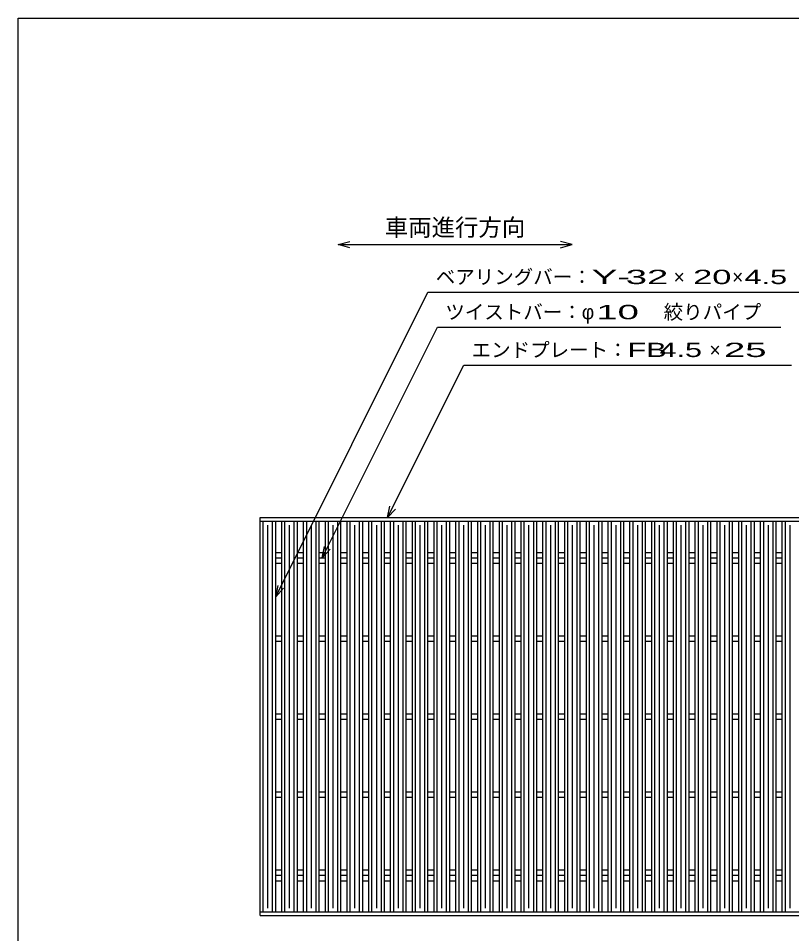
# Model space of a CAD drawing. Units: millimetres, scale not verified. Extents: x -1820 to 1736, y -1282 to 1048.
# Drawn here: x -1724 to -732, y -125 to 1048 of the extents above; entities that cross this region are included whole.
import ezdxf
from ezdxf.enums import TextEntityAlignment as Align

# ---------------------------------------------------------------- set-up
doc = ezdxf.new("R2010")
doc.units = ezdxf.units.MM
doc.header["$LTSCALE"] = 10
for name, color, linetype, lineweight in [('CADPAC_LAYER_0000', 150, 'Continuous', 25), ('CADPAC_LAYER_0016', 3, 'Continuous', 25), ('CADPAC_LAYER_0022', 2, 'Continuous', 25)]:
    doc.layers.add(name, color=color, linetype=linetype, lineweight=lineweight)
doc.styles.add('ベクトル', font='')
doc.styles.get('ベクトル').set_extended_font_data('ベクトル')

msp = doc.modelspace()

# ---------------------------------------------------------------- linework, layer by layer
at = {"layer": 'CADPAC_LAYER_0000'}
for p, q in [((-1724, -1151.5), (-1724, 1048.5)), ((-1724, 1048.5), (1736, 1048.5))]:
    msp.add_line(p, q, dxfattribs=at)
at = {"layer": 'CADPAC_LAYER_0016'}
for p, q in [((-1414, 408.5), (-418, 408.5)), ((-1414, 404), (-1414, 408.5)), ((-1414, 404), (-418, 404)), ((-1414, -97), (-1414, 404)), ((-1414, 404), (-1394, 404)), ((-1410, -97), (-1410, 404)), ((-1404, -92), (-1404, 399)), ((-1398, -97), (-1398, 404)), ((-1394, -97), (-1394, 404)), ((-1386.1, -97), (-1386.1, 404)), ((-1386.1, 404), (-1366.1, 404)), ((-1382.1, -97), (-1382.1, 404)), ((-1376.1, -92), (-1376.1, 399)), ((-1370.1, -97), (-1370.1, 404)), ((-1366.1, -97), (-1366.1, 404)), ((-1358.2, -97), (-1358.2, 404)), ((-1358.2, 404), (-1338.2, 404)), ((-1354.2, -97), (-1354.2, 404)), ((-1348.2, -92), (-1348.2, 399)), ((-1342.2, -97), (-1342.2, 404)), ((-1338.2, -97), (-1338.2, 404)), ((-1330.3, -97), (-1330.3, 404)), ((-1330.3, 404), (-1310.3, 404)), ((-1326.3, -97), (-1326.3, 404)), ((-1320.3, -92), (-1320.3, 399)), ((-1314.3, -97), (-1314.3, 404)), ((-1310.3, -97), (-1310.3, 404)), ((-1302.4, -97), (-1302.4, 404)), ((-1302.4, 404), (-1282.4, 404)), ((-1298.4, -97), (-1298.4, 404)), ((-1292.4, -92), (-1292.4, 399)), ((-1286.4, -97), (-1286.4, 404)), ((-1282.4, -97), (-1282.4, 404)), ((-1274.5, -97), (-1274.5, 404)), ((-1274.5, 404), (-1254.5, 404)), ((-1270.5, -97), (-1270.5, 404)), ((-1264.5, -92), (-1264.5, 399)), ((-1258.5, -97), (-1258.5, 404)), ((-1254.5, -97), (-1254.5, 404)), ((-1246.6, -97), (-1246.6, 404)), ((-1246.6, 404), (-1226.6, 404)), ((-1242.6, -97), (-1242.6, 404)), ((-1236.6, -92), (-1236.6, 399)), ((-1230.6, -97), (-1230.6, 404)), ((-1226.6, -97), (-1226.6, 404)), ((-1218.7, -97), (-1218.7, 404)), ((-1218.7, 404), (-1198.7, 404)), ((-1214.7, -97), (-1214.7, 404)), ((-1208.7, -92), (-1208.7, 399)), ((-1202.7, -97), (-1202.7, 404)), ((-1198.7, -97), (-1198.7, 404)), ((-1190.8, -97), (-1190.8, 404)), ((-1190.8, 404), (-1170.8, 404)), ((-1186.8, -97), (-1186.8, 404)), ((-1180.8, -92), (-1180.8, 399)), ((-1174.8, -97), (-1174.8, 404)), ((-1170.8, -97), (-1170.8, 404)), ((-1162.9, -97), (-1162.9, 404)), ((-1162.9, 404), (-1142.9, 404)), ((-1158.9, -97), (-1158.9, 404)), ((-1152.9, -92), (-1152.9, 399)), ((-1146.9, -97), (-1146.9, 404)), ((-1142.9, -97), (-1142.9, 404)), ((-1135, -97), (-1135, 404)), ((-1135, 404), (-1115, 404)), ((-1131, -97), (-1131, 404)), ((-1125, -92), (-1125, 399)), ((-1119, -97), (-1119, 404)), ((-1115, -97), (-1115, 404)), ((-1107.1, -97), (-1107.1, 404)), ((-1107.1, 404), (-1087.1, 404)), ((-1103.1, -97), (-1103.1, 404)), ((-1097.1, -92), (-1097.1, 399)), ((-1091.1, -97), (-1091.1, 404)), ((-1087.1, -97), (-1087.1, 404)), ((-1079.2, -97), (-1079.2, 404)), ((-1079.2, 404), (-1059.2, 404)), ((-1075.2, -97), (-1075.2, 404)), ((-1069.2, -92), (-1069.2, 399)), ((-1063.2, -97), (-1063.2, 404)), ((-1059.2, -97), (-1059.2, 404)), ((-1051.3, -97), (-1051.3, 404)), ((-1051.3, 404), (-1031.3, 404)), ((-1047.3, -97), (-1047.3, 404)), ((-1041.3, -92), (-1041.3, 399)), ((-1035.3, -97), (-1035.3, 404)), ((-1031.3, -97), (-1031.3, 404)), ((-1023.4, -97), (-1023.4, 404)), ((-1023.4, 404), (-1003.4, 404)), ((-1019.4, -97), (-1019.4, 404)), ((-1013.4, -92), (-1013.4, 399)), ((-1007.4, -97), (-1007.4, 404)), ((-1003.4, -97), (-1003.4, 404)), ((-995.5, -97), (-995.5, 404)), ((-995.5, 404), (-975.5, 404)), ((-991.5, -97), (-991.5, 404)), ((-985.5, -92), (-985.5, 399)), ((-979.5, -97), (-979.5, 404)), ((-975.5, -97), (-975.5, 404)), ((-967.6, -97), (-967.6, 404)), ((-967.6, 404), (-947.6, 404)), ((-963.6, -97), (-963.6, 404)), ((-957.6, -92), (-957.6, 399)), ((-951.6, -97), (-951.6, 404)), ((-947.6, -97), (-947.6, 404)), ((-939.7, -97), (-939.7, 404)), ((-939.7, 404), (-919.7, 404)), ((-935.7, -97), (-935.7, 404)), ((-929.7, -92), (-929.7, 399)), ((-923.7, -97), (-923.7, 404)), ((-919.7, -97), (-919.7, 404)), ((-911.8, -97), (-911.8, 404)), ((-911.8, 404), (-891.8, 404)), ((-907.8, -97), (-907.8, 404)), ((-901.8, -92), (-901.8, 399)), ((-895.8, -97), (-895.8, 404)), ((-891.8, -97), (-891.8, 404)), ((-883.9, -97), (-883.9, 404)), ((-883.9, 404), (-863.9, 404)), ((-879.9, -97), (-879.9, 404)), ((-873.9, -92), (-873.9, 399)), ((-867.9, -97), (-867.9, 404)), ((-863.9, -97), (-863.9, 404)), ((-856, -97), (-856, 404)), ((-856, 404), (-836, 404)), ((-852, -97), (-852, 404)), ((-846, -92), (-846, 399)), ((-840, -97), (-840, 404)), ((-836, -97), (-836, 404)), ((-828.1, -97), (-828.1, 404)), ((-828.1, 404), (-808.1, 404)), ((-824.1, -97), (-824.1, 404)), ((-818.1, -92), (-818.1, 399)), ((-812.1, -97), (-812.1, 404)), ((-808.1, -97), (-808.1, 404)), ((-800.2, -97), (-800.2, 404)), ((-800.2, 404), (-780.2, 404)), ((-796.2, -97), (-796.2, 404)), ((-790.2, -92), (-790.2, 399)), ((-784.2, -97), (-784.2, 404)), ((-780.2, -97), (-780.2, 404)), ((-772.3, -97), (-772.3, 404)), ((-772.3, 404), (-752.3, 404)), ((-768.3, -97), (-768.3, 404)), ((-762.3, -92), (-762.3, 399)), ((-756.3, -97), (-756.3, 404)), ((-752.3, -97), (-752.3, 404)), ((-744.4, -97), (-744.4, 404)), ((-744.4, 404), (-724.4, 404)), ((-740.4, -97), (-740.4, 404)), ((-734.4, -92), (-734.4, 399)), ((-1394, 364), (-1386.1, 364)), ((-1366.1, 364), (-1358.2, 364)), ((-1338.2, 364), (-1330.3, 364)), ((-1310.3, 364), (-1302.4, 364)), ((-1282.4, 364), (-1274.5, 364)), ((-1254.5, 364), (-1246.6, 364)), ((-1226.6, 364), (-1218.7, 364)), ((-1198.7, 364), (-1190.8, 364)), ((-1170.8, 364), (-1162.9, 364)), ((-1142.9, 364), (-1135, 364)), ((-1115, 364), (-1107.1, 364)), ((-1087.1, 364), (-1079.2, 364)), ((-1059.2, 364), (-1051.3, 364)), ((-1031.3, 364), (-1023.4, 364)), ((-1003.4, 364), (-995.5, 364)), ((-975.5, 364), (-967.6, 364)), ((-947.6, 364), (-939.7, 364)), ((-919.7, 364), (-911.8, 364)), ((-891.8, 364), (-883.9, 364)), ((-863.9, 364), (-856, 364)), ((-836, 364), (-828.1, 364)), ((-808.1, 364), (-800.2, 364)), ((-780.2, 364), (-772.3, 364)), ((-752.3, 364), (-744.4, 364)), ((-1394, 357), (-1386.1, 357)), ((-1366.1, 357), (-1358.2, 357)), ((-1338.2, 357), (-1330.3, 357)), ((-1310.3, 357), (-1302.4, 357)), ((-1282.4, 357), (-1274.5, 357)), ((-1254.5, 357), (-1246.6, 357)), ((-1226.6, 357), (-1218.7, 357)), ((-1198.7, 357), (-1190.8, 357)), ((-1170.8, 357), (-1162.9, 357)), ((-1142.9, 357), (-1135, 357)), ((-1115, 357), (-1107.1, 357)), ((-1087.1, 357), (-1079.2, 357)), ((-1059.2, 357), (-1051.3, 357)), ((-1031.3, 357), (-1023.4, 357)), ((-1003.4, 357), (-995.5, 357)), ((-975.5, 357), (-967.6, 357)), ((-947.6, 357), (-939.7, 357)), ((-919.7, 357), (-911.8, 357)), ((-891.8, 357), (-883.9, 357)), ((-863.9, 357), (-856, 357)), ((-836, 357), (-828.1, 357)), ((-808.1, 357), (-800.2, 357)), ((-780.2, 357), (-772.3, 357)), ((-752.3, 357), (-744.4, 357)), ((-1394, 350), (-1386.1, 350)), ((-1366.1, 350), (-1358.2, 350)), ((-1338.2, 350), (-1330.3, 350)), ((-1310.3, 350), (-1302.4, 350)), ((-1282.4, 350), (-1274.5, 350)), ((-1254.5, 350), (-1246.6, 350)), ((-1226.6, 350), (-1218.7, 350)), ((-1198.7, 350), (-1190.8, 350)), ((-1170.8, 350), (-1162.9, 350)), ((-1142.9, 350), (-1135, 350)), ((-1115, 350), (-1107.1, 350)), ((-1087.1, 350), (-1079.2, 350)), ((-1059.2, 350), (-1051.3, 350)), ((-1031.3, 350), (-1023.4, 350)), ((-1003.4, 350), (-995.5, 350)), ((-975.5, 350), (-967.6, 350)), ((-947.6, 350), (-939.7, 350)), ((-919.7, 350), (-911.8, 350)), ((-891.8, 350), (-883.9, 350)), ((-863.9, 350), (-856, 350)), ((-836, 350), (-828.1, 350)), ((-808.1, 350), (-800.2, 350)), ((-780.2, 350), (-772.3, 350)), ((-752.3, 350), (-744.4, 350)), ((-1394, 257), (-1386.1, 257)), ((-1394, 250), (-1386.1, 250)), ((-1366.1, 257), (-1358.2, 257)), ((-1366.1, 250), (-1358.2, 250)), ((-1338.2, 257), (-1330.3, 257)), ((-1338.2, 250), (-1330.3, 250)), ((-1310.3, 257), (-1302.4, 257)), ((-1310.3, 250), (-1302.4, 250)), ((-1282.4, 257), (-1274.5, 257)), ((-1282.4, 250), (-1274.5, 250)), ((-1254.5, 257), (-1246.6, 257)), ((-1254.5, 250), (-1246.6, 250)), ((-1226.6, 257), (-1218.7, 257)), ((-1226.6, 250), (-1218.7, 250)), ((-1198.7, 257), (-1190.8, 257)), ((-1198.7, 250), (-1190.8, 250)), ((-1170.8, 257), (-1162.9, 257)), ((-1170.8, 250), (-1162.9, 250)), ((-1142.9, 257), (-1135, 257)), ((-1142.9, 250), (-1135, 250)), ((-1115, 257), (-1107.1, 257)), ((-1115, 250), (-1107.1, 250)), ((-1087.1, 257), (-1079.2, 257)), ((-1087.1, 250), (-1079.2, 250)), ((-1059.2, 257), (-1051.3, 257)), ((-1059.2, 250), (-1051.3, 250)), ((-1031.3, 257), (-1023.4, 257)), ((-1031.3, 250), (-1023.4, 250)), ((-1003.4, 257), (-995.5, 257)), ((-1003.4, 250), (-995.5, 250)), ((-975.5, 257), (-967.6, 257)), ((-975.5, 250), (-967.6, 250)), ((-947.6, 257), (-939.7, 257)), ((-947.6, 250), (-939.7, 250)), ((-919.7, 257), (-911.8, 257)), ((-919.7, 250), (-911.8, 250)), ((-891.8, 257), (-883.9, 257)), ((-891.8, 250), (-883.9, 250)), ((-863.9, 257), (-856, 257)), ((-863.9, 250), (-856, 250)), ((-836, 257), (-828.1, 257)), ((-836, 250), (-828.1, 250)), ((-808.1, 257), (-800.2, 257)), ((-808.1, 250), (-800.2, 250)), ((-780.2, 257), (-772.3, 257)), ((-780.2, 250), (-772.3, 250)), ((-752.3, 257), (-744.4, 257)), ((-752.3, 250), (-744.4, 250)), ((-1394, 157), (-1386.1, 157)), ((-1366.1, 157), (-1358.2, 157)), ((-1338.2, 157), (-1330.3, 157)), ((-1310.3, 157), (-1302.4, 157)), ((-1282.4, 157), (-1274.5, 157)), ((-1254.5, 157), (-1246.6, 157)), ((-1226.6, 157), (-1218.7, 157)), ((-1198.7, 157), (-1190.8, 157)), ((-1170.8, 157), (-1162.9, 157)), ((-1142.9, 157), (-1135, 157)), ((-1115, 157), (-1107.1, 157)), ((-1087.1, 157), (-1079.2, 157)), ((-1059.2, 157), (-1051.3, 157)), ((-1031.3, 157), (-1023.4, 157)), ((-1003.4, 157), (-995.5, 157)), ((-975.5, 157), (-967.6, 157)), ((-947.6, 157), (-939.7, 157)), ((-919.7, 157), (-911.8, 157)), ((-891.8, 157), (-883.9, 157)), ((-863.9, 157), (-856, 157)), ((-836, 157), (-828.1, 157)), ((-808.1, 157), (-800.2, 157)), ((-780.2, 157), (-772.3, 157)), ((-752.3, 157), (-744.4, 157)), ((-1394, 150), (-1386.1, 150)), ((-1366.1, 150), (-1358.2, 150)), ((-1338.2, 150), (-1330.3, 150)), ((-1310.3, 150), (-1302.4, 150)), ((-1282.4, 150), (-1274.5, 150)), ((-1254.5, 150), (-1246.6, 150)), ((-1226.6, 150), (-1218.7, 150)), ((-1198.7, 150), (-1190.8, 150)), ((-1170.8, 150), (-1162.9, 150)), ((-1142.9, 150), (-1135, 150)), ((-1115, 150), (-1107.1, 150)), ((-1087.1, 150), (-1079.2, 150)), ((-1059.2, 150), (-1051.3, 150)), ((-1031.3, 150), (-1023.4, 150)), ((-1003.4, 150), (-995.5, 150)), ((-975.5, 150), (-967.6, 150)), ((-947.6, 150), (-939.7, 150)), ((-919.7, 150), (-911.8, 150)), ((-891.8, 150), (-883.9, 150)), ((-863.9, 150), (-856, 150)), ((-836, 150), (-828.1, 150)), ((-808.1, 150), (-800.2, 150)), ((-780.2, 150), (-772.3, 150)), ((-752.3, 150), (-744.4, 150)), ((-1394, 57), (-1386.1, 57)), ((-1394, 50), (-1386.1, 50)), ((-1366.1, 57), (-1358.2, 57)), ((-1366.1, 50), (-1358.2, 50)), ((-1338.2, 57), (-1330.3, 57)), ((-1338.2, 50), (-1330.3, 50)), ((-1310.3, 57), (-1302.4, 57)), ((-1310.3, 50), (-1302.4, 50)), ((-1282.4, 57), (-1274.5, 57)), ((-1282.4, 50), (-1274.5, 50)), ((-1254.5, 57), (-1246.6, 57)), ((-1254.5, 50), (-1246.6, 50)), ((-1226.6, 57), (-1218.7, 57)), ((-1226.6, 50), (-1218.7, 50)), ((-1198.7, 57), (-1190.8, 57)), ((-1198.7, 50), (-1190.8, 50)), ((-1170.8, 57), (-1162.9, 57)), ((-1170.8, 50), (-1162.9, 50)), ((-1142.9, 57), (-1135, 57)), ((-1142.9, 50), (-1135, 50)), ((-1115, 57), (-1107.1, 57)), ((-1115, 50), (-1107.1, 50)), ((-1087.1, 57), (-1079.2, 57)), ((-1087.1, 50), (-1079.2, 50)), ((-1059.2, 57), (-1051.3, 57)), ((-1059.2, 50), (-1051.3, 50)), ((-1031.3, 57), (-1023.4, 57)), ((-1031.3, 50), (-1023.4, 50)), ((-1003.4, 57), (-995.5, 57)), ((-1003.4, 50), (-995.5, 50)), ((-975.5, 57), (-967.6, 57)), ((-975.5, 50), (-967.6, 50)), ((-947.6, 57), (-939.7, 57)), ((-947.6, 50), (-939.7, 50)), ((-919.7, 57), (-911.8, 57)), ((-919.7, 50), (-911.8, 50)), ((-891.8, 57), (-883.9, 57)), ((-891.8, 50), (-883.9, 50)), ((-863.9, 57), (-856, 57)), ((-863.9, 50), (-856, 50)), ((-836, 57), (-828.1, 57)), ((-836, 50), (-828.1, 50)), ((-808.1, 57), (-800.2, 57)), ((-808.1, 50), (-800.2, 50)), ((-780.2, 57), (-772.3, 57)), ((-780.2, 50), (-772.3, 50)), ((-752.3, 57), (-744.4, 57)), ((-752.3, 50), (-744.4, 50)), ((-1394, -43), (-1386.1, -43)), ((-1366.1, -43), (-1358.2, -43)), ((-1338.2, -43), (-1330.3, -43)), ((-1310.3, -43), (-1302.4, -43)), ((-1282.4, -43), (-1274.5, -43)), ((-1254.5, -43), (-1246.6, -43)), ((-1226.6, -43), (-1218.7, -43)), ((-1198.7, -43), (-1190.8, -43)), ((-1170.8, -43), (-1162.9, -43)), ((-1142.9, -43), (-1135, -43)), ((-1115, -43), (-1107.1, -43)), ((-1087.1, -43), (-1079.2, -43)), ((-1059.2, -43), (-1051.3, -43)), ((-1031.3, -43), (-1023.4, -43)), ((-1003.4, -43), (-995.5, -43)), ((-975.5, -43), (-967.6, -43)), ((-947.6, -43), (-939.7, -43)), ((-919.7, -43), (-911.8, -43)), ((-891.8, -43), (-883.9, -43)), ((-863.9, -43), (-856, -43)), ((-836, -43), (-828.1, -43)), ((-808.1, -43), (-800.2, -43)), ((-780.2, -43), (-772.3, -43)), ((-752.3, -43), (-744.4, -43)), ((-1394, -50), (-1386.1, -50)), ((-1394, -57), (-1386.1, -57)), ((-1366.1, -50), (-1358.2, -50)), ((-1366.1, -57), (-1358.2, -57)), ((-1338.2, -50), (-1330.3, -50)), ((-1338.2, -57), (-1330.3, -57)), ((-1310.3, -50), (-1302.4, -50)), ((-1310.3, -57), (-1302.4, -57)), ((-1282.4, -50), (-1274.5, -50)), ((-1282.4, -57), (-1274.5, -57)), ((-1254.5, -50), (-1246.6, -50)), ((-1254.5, -57), (-1246.6, -57)), ((-1226.6, -50), (-1218.7, -50)), ((-1226.6, -57), (-1218.7, -57)), ((-1198.7, -50), (-1190.8, -50)), ((-1198.7, -57), (-1190.8, -57)), ((-1170.8, -50), (-1162.9, -50)), ((-1170.8, -57), (-1162.9, -57)), ((-1142.9, -50), (-1135, -50)), ((-1142.9, -57), (-1135, -57)), ((-1115, -50), (-1107.1, -50)), ((-1115, -57), (-1107.1, -57)), ((-1087.1, -50), (-1079.2, -50)), ((-1087.1, -57), (-1079.2, -57)), ((-1059.2, -50), (-1051.3, -50)), ((-1059.2, -57), (-1051.3, -57)), ((-1031.3, -50), (-1023.4, -50)), ((-1031.3, -57), (-1023.4, -57)), ((-1003.4, -50), (-995.5, -50)), ((-1003.4, -57), (-995.5, -57)), ((-975.5, -50), (-967.6, -50)), ((-975.5, -57), (-967.6, -57)), ((-947.6, -50), (-939.7, -50)), ((-947.6, -57), (-939.7, -57)), ((-919.7, -50), (-911.8, -50)), ((-919.7, -57), (-911.8, -57)), ((-891.8, -50), (-883.9, -50)), ((-891.8, -57), (-883.9, -57)), ((-863.9, -50), (-856, -50)), ((-863.9, -57), (-856, -57)), ((-836, -50), (-828.1, -50)), ((-836, -57), (-828.1, -57)), ((-808.1, -50), (-800.2, -50)), ((-808.1, -57), (-800.2, -57)), ((-780.2, -50), (-772.3, -50)), ((-780.2, -57), (-772.3, -57)), ((-752.3, -50), (-744.4, -50)), ((-752.3, -57), (-744.4, -57)), ((-1414, -97), (-418, -97)), ((-1414, -101.5), (-1414, -97)), ((-1414, -97), (-1394, -97)), ((-1414, -101.5), (-418, -101.5)), ((-1386.1, -97), (-1366.1, -97)), ((-1358.2, -97), (-1338.2, -97)), ((-1330.3, -97), (-1310.3, -97)), ((-1302.4, -97), (-1282.4, -97)), ((-1274.5, -97), (-1254.5, -97)), ((-1246.6, -97), (-1226.6, -97)), ((-1218.7, -97), (-1198.7, -97)), ((-1190.8, -97), (-1170.8, -97)), ((-1162.9, -97), (-1142.9, -97)), ((-1135, -97), (-1115, -97)), ((-1107.1, -97), (-1087.1, -97)), ((-1079.2, -97), (-1059.2, -97)), ((-1051.3, -97), (-1031.3, -97)), ((-1023.4, -97), (-1003.4, -97)), ((-995.5, -97), (-975.5, -97)), ((-967.6, -97), (-947.6, -97)), ((-939.7, -97), (-919.7, -97)), ((-911.8, -97), (-891.8, -97)), ((-883.9, -97), (-863.9, -97)), ((-856, -97), (-836, -97)), ((-828.1, -97), (-808.1, -97)), ((-800.2, -97), (-780.2, -97)), ((-772.3, -97), (-752.3, -97)), ((-744.4, -97), (-724.4, -97))]:
    msp.add_line(p, q, dxfattribs=at)
at = {"layer": 'CADPAC_LAYER_0022', "color": 4}
for p, q in [((-1314, 758.5), (-1299, 762.5)), ((-1299, 754.5), (-1314, 758.5)), ((-1314, 758.5), (-1014, 758.5)), ((-1014, 758.5), (-1029, 762.5)), ((-1029, 754.5), (-1014, 758.5)), ((-1394, 307), (-1198.75, 697.5)), ((-1198.75, 697.5), (-718.75, 697.5)), ((-1334.25, 357), (-1186.5, 652.5)), ((-1186.5, 652.5), (-746.5, 652.5)), ((-1250.55, 408.5), (-1152.8, 604)), ((-1152.8, 604), (-732.8, 604)), ((-1250.55, 408.5), (-1247.55, 423.1)), ((-1250.55, 408.5), (-1240.55, 419.5)), ((-1334.25, 357), (-1331.25, 371.6)), ((-1334.25, 357), (-1324.25, 368)), ((-1394, 307), (-1391, 321.6)), ((-1394, 307), (-1384, 318))]:
    msp.add_line(p, q, dxfattribs=at)

# ---------------------------------------------------------------- texts
at = {"layer": 'CADPAC_LAYER_0022', "style": 'ベクトル'}
for s, height, p in [('車両進行方向', 21.99, (-1254, 780.5)), ('ベアリングバー：', 18.33, (-1188.75, 717)), ('×', 18.33, (-883.75, 717)), ('×', 18.33, (-808.75, 717)), ('ツイストバー：', 18.33, (-1176.5, 672)), ('絞りパイプ', 18.33, (-896.5, 672)), ('φ', 18.33, (-1001.5, 672)), ('エンドプレート：', 18.33, (-1142.8, 623.5)), ('×', 18.33, (-837.8, 623.5))]:
    msp.add_text(s, height=height, dxfattribs=at).set_placement(p, align=Align.MIDDLE_LEFT)
for s, width, p in [('Y-', 2, (-988.75, 717)), (' 32 ', 2, (-958.75, 717)), ('20', 1.8, (-858.75, 717)), (' 4.5 ', 1.6, (-803.75, 717)), (' 10 ', 2, (-996.5, 672)), ('FB', 1.6, (-942.8, 623.5)), (' 4.5 ', 1.6, (-912.8, 623.5)), (' 25 ', 2, (-832.8, 623.5))]:
    msp.add_text(s, height=18.33, dxfattribs=dict(at, width=width)).set_placement(p, align=Align.MIDDLE_LEFT)

doc.saveas('drawing.dxf')
